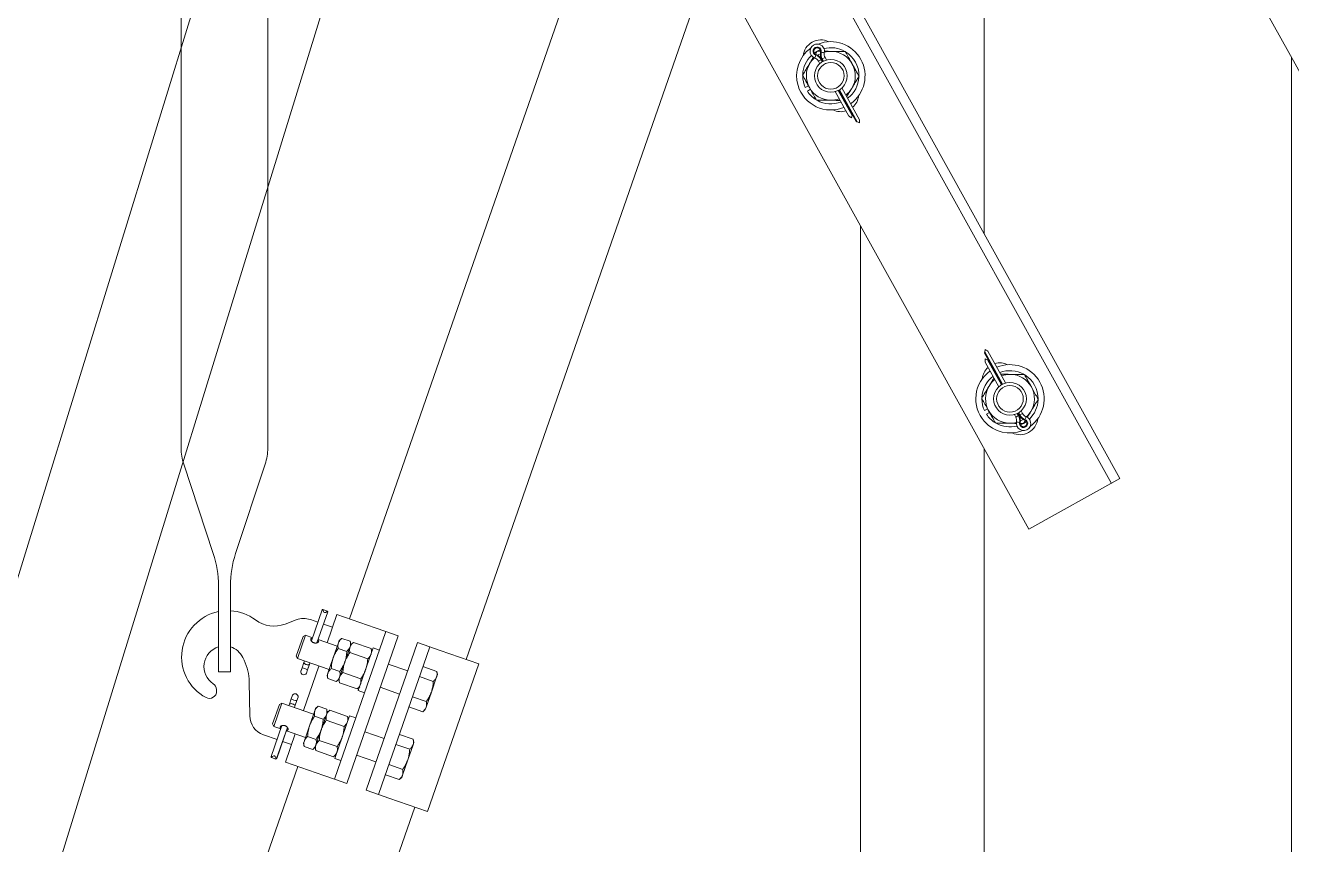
# Model space of a CAD drawing. Header units: millimetres. Extents: x -37020 to 35906, y -101 to 52234.
# Drawn here: x -281.904 to -281.287, y 320.673 to 321.073 of the extents above; entities that cross this region are included whole.
import ezdxf

# ---------------------------------------------------------------- set-up
doc = ezdxf.new("R2010")
doc.units = ezdxf.units.MM

msp = doc.modelspace()

# ---------------------------------------------------------------- linework, layer by layer
at = {"color": 251, "linetype": 'Continuous', "lineweight": 15}
for p, q in [((-281.20553, 320.90907), (-281.81155, 322.00235)), ((-281.37526, 320.84939), (-281.98127, 321.94267)), ((-281.37111, 320.8517), (-281.97712, 321.94497)), ((-281.82847, 321.94427), (-281.82847, 320.86656)), ((-281.78626, 321.94427), (-281.78626, 320.86656)), ((-281.41554, 320.82707), (-282.02155, 321.92034)), ((-281.43722, 321.76983), (-281.43722, 320.97096)), ((-281.7465, 320.78335), (-281.51108, 321.46029)), ((-281.95737, 320.6436), (-281.72734, 321.38958)), ((-281.47185, 321.38952), (-281.68955, 320.76354)), ((-281.6868, 321.31643), (-281.89975, 320.62583)), ((-281.52, 321.05912), (-281.51908, 321.05973)), ((-281.51862, 321.06006), (-281.51948, 321.05862)), ((-281.51908, 321.05973), (-281.51894, 321.05982)), ((-281.5183, 321.06017), (-281.51711, 321.06073)), ((-281.51705, 321.0588), (-281.51772, 321.05845)), ((-281.51711, 321.06073), (-281.51709, 321.06074)), ((-281.51694, 321.05964), (-281.51694, 321.05965)), ((-281.51692, 321.05964), (-281.51694, 321.05964)), ((-281.51688, 321.05963), (-281.51692, 321.05964)), ((-281.51684, 321.05962), (-281.51688, 321.05963)), ((-281.51678, 321.05961), (-281.51684, 321.05962)), ((-281.51672, 321.0596), (-281.51678, 321.05961)), ((-281.51666, 321.05959), (-281.51672, 321.0596)), ((-281.51659, 321.05957), (-281.51666, 321.05959)), ((-281.51601, 321.05945), (-281.51659, 321.05957)), ((-281.51555, 321.05936), (-281.51601, 321.05945)), ((-281.51524, 321.05929), (-281.51555, 321.05936)), ((-281.51513, 321.05927), (-281.51524, 321.05929)), ((-281.51979, 321.05669), (-281.51976, 321.05679)), ((-281.51976, 321.05679), (-281.51965, 321.05708)), ((-281.51965, 321.05708), (-281.51948, 321.05753)), ((-281.51948, 321.05753), (-281.51928, 321.05808)), ((-281.51928, 321.05808), (-281.51925, 321.05815)), ((-281.51925, 321.05815), (-281.51923, 321.05821)), ((-281.51923, 321.05821), (-281.51921, 321.05827)), ((-281.51921, 321.05827), (-281.51919, 321.05832)), ((-281.51919, 321.05832), (-281.51917, 321.05836)), ((-281.51917, 321.05836), (-281.51916, 321.05839)), ((-281.51916, 321.05841), (-281.51915, 321.05842)), ((-281.51916, 321.05839), (-281.51916, 321.05841)), ((-281.51772, 321.05845), (-281.51838, 321.05806)), ((-281.51802, 321.05517), (-281.51672, 321.05589)), ((-281.51734, 321.05394), (-281.51802, 321.05517)), ((-281.51672, 321.05589), (-281.5164, 321.05606)), ((-281.51672, 321.05589), (-281.51614, 321.05485)), ((-281.51609, 321.05624), (-281.5164, 321.05606)), ((-281.5164, 321.05606), (-281.51583, 321.05503)), ((-281.5164, 321.05606), (-281.51583, 321.05503)), ((-281.51478, 321.05696), (-281.51609, 321.05624)), ((-281.51609, 321.05624), (-281.51551, 321.0552)), ((-281.51478, 321.05696), (-281.5141, 321.05574)), ((-281.28752, 319.98283), (-281.28752, 321.05698)), ((-281.52282, 321.04308), (-281.52442, 321.04235)), ((-281.52191, 321.04144), (-281.52338, 321.04047)), ((-281.50313, 321.02831), (-281.50979, 321.04033)), ((-281.50839, 321.04087), (-281.50163, 321.02867)), ((-281.50807, 321.04104), (-281.49958, 321.02572)), ((-281.50807, 321.04103), (-281.50152, 321.02922)), ((-281.50776, 321.04122), (-281.49906, 321.02552)), ((-281.50656, 321.04212), (-281.49796, 321.02661)), ((-281.50313, 321.02831), (-281.50308, 321.02828)), ((-281.50308, 321.02828), (-281.50292, 321.02818)), ((-281.50292, 321.02818), (-281.50265, 321.02802)), ((-281.50265, 321.02802), (-281.50229, 321.0278)), ((-281.50229, 321.0278), (-281.50185, 321.02754)), ((-281.50185, 321.02754), (-281.50178, 321.02789)), ((-281.50178, 321.02789), (-281.50171, 321.02827)), ((-281.50171, 321.02827), (-281.50163, 321.02867)), ((-281.50163, 321.02867), (-281.50162, 321.02875)), ((-281.50162, 321.02875), (-281.5016, 321.02883)), ((-281.5016, 321.02883), (-281.50158, 321.02891)), ((-281.50158, 321.02891), (-281.50157, 321.02899)), ((-281.50157, 321.02899), (-281.50156, 321.02905)), ((-281.50156, 321.02905), (-281.50155, 321.02911)), ((-281.50155, 321.02911), (-281.50154, 321.02916)), ((-281.50154, 321.02916), (-281.50153, 321.02919)), ((-281.50153, 321.02921), (-281.50152, 321.02922)), ((-281.50153, 321.02919), (-281.50153, 321.02921)), ((-281.49957, 321.02572), (-281.49958, 321.02572)), ((-281.49955, 321.02571), (-281.49957, 321.02572)), ((-281.49952, 321.0257), (-281.49955, 321.02571)), ((-281.49948, 321.02568), (-281.49952, 321.0257)), ((-281.49942, 321.02566), (-281.49948, 321.02568)), ((-281.49936, 321.02564), (-281.49942, 321.02566)), ((-281.49929, 321.02561), (-281.49936, 321.02564)), ((-281.49921, 321.02558), (-281.49929, 321.02561)), ((-281.49914, 321.02555), (-281.49921, 321.02558)), ((-281.49906, 321.02552), (-281.49914, 321.02555)), ((-281.49868, 321.02538), (-281.49906, 321.02552)), ((-281.49832, 321.02524), (-281.49868, 321.02538)), ((-281.49798, 321.02511), (-281.49832, 321.02524)), ((-281.49797, 321.02562), (-281.49798, 321.02511)), ((-281.49796, 321.02635), (-281.49797, 321.02604)), ((-281.49797, 321.02604), (-281.49797, 321.02562)), ((-281.49796, 321.02661), (-281.49796, 321.02654)), ((-281.49796, 321.02654), (-281.49796, 321.02635)), ((-281.49752, 319.98283), (-281.49752, 320.97497)), ((-281.43704, 320.91294), (-281.43705, 320.91292)), ((-281.43705, 320.91292), (-281.43705, 320.91291)), ((-281.42856, 320.8976), (-281.43705, 320.91291)), ((-281.43703, 320.91302), (-281.43704, 320.91297)), ((-281.43704, 320.91297), (-281.43704, 320.91294)), ((-281.43702, 320.91308), (-281.43703, 320.91302)), ((-281.437, 320.91314), (-281.43702, 320.91308)), ((-281.43699, 320.91322), (-281.437, 320.91314)), ((-281.43697, 320.9133), (-281.43699, 320.91322)), ((-281.43696, 320.91338), (-281.43697, 320.9133)), ((-281.43694, 320.91346), (-281.43696, 320.91338)), ((-281.43686, 320.91386), (-281.43694, 320.91346)), ((-281.42824, 320.89776), (-281.43694, 320.91346)), ((-281.43679, 320.91424), (-281.43686, 320.91386)), ((-281.43672, 320.91459), (-281.43679, 320.91424)), ((-281.43628, 320.91433), (-281.43672, 320.91459)), ((-281.43592, 320.91411), (-281.43628, 320.91433)), ((-281.43566, 320.91395), (-281.43592, 320.91411)), ((-281.43549, 320.91385), (-281.43566, 320.91395)), ((-281.43544, 320.91382), (-281.43549, 320.91385)), ((-281.42684, 320.8983), (-281.43544, 320.91382)), ((-281.43674, 320.90859), (-281.43673, 320.90878)), ((-281.43674, 320.90853), (-281.43674, 320.90859)), ((-281.43674, 320.90853), (-281.43008, 320.89651)), ((-281.43673, 320.90909), (-281.43672, 320.90951)), ((-281.43673, 320.90878), (-281.43673, 320.90909)), ((-281.43672, 320.90951), (-281.43671, 320.91002)), ((-281.43671, 320.91002), (-281.43638, 320.90989)), ((-281.43638, 320.90989), (-281.43602, 320.90975)), ((-281.43602, 320.90975), (-281.43563, 320.90961)), ((-281.43563, 320.90961), (-281.43556, 320.90958)), ((-281.42887, 320.89742), (-281.43563, 320.90961)), ((-281.43556, 320.90958), (-281.43548, 320.90955)), ((-281.43548, 320.90955), (-281.43541, 320.90952)), ((-281.43541, 320.90952), (-281.43534, 320.9095)), ((-281.43534, 320.9095), (-281.43527, 320.90947)), ((-281.43527, 320.90947), (-281.43522, 320.90945)), ((-281.43522, 320.90945), (-281.43517, 320.90943)), ((-281.43517, 320.90943), (-281.43514, 320.90942)), ((-281.43514, 320.90942), (-281.43512, 320.90941)), ((-281.43512, 320.90941), (-281.43511, 320.90941)), ((-281.42856, 320.8976), (-281.43511, 320.90941)), ((-281.43556, 320.88564), (-281.43715, 320.88492)), ((-281.43465, 320.884), (-281.43611, 320.88304)), ((-281.42253, 320.8829), (-281.42185, 320.88167)), ((-281.42185, 320.88167), (-281.42055, 320.88239)), ((-281.42055, 320.88239), (-281.42112, 320.88344)), ((-281.42023, 320.88257), (-281.42081, 320.8836)), ((-281.42023, 320.88257), (-281.4208, 320.8836)), ((-281.42055, 320.88239), (-281.42023, 320.88257)), ((-281.41992, 320.88274), (-281.42049, 320.88378)), ((-281.41992, 320.88274), (-281.42023, 320.88257)), ((-281.41861, 320.88347), (-281.41992, 320.88274)), ((-281.41891, 320.88018), (-281.41959, 320.87983)), ((-281.41861, 320.88347), (-281.41929, 320.88469)), ((-281.41825, 320.88057), (-281.41891, 320.88018)), ((-281.41747, 320.88024), (-281.41748, 320.88022)), ((-281.41748, 320.88022), (-281.41748, 320.88021)), ((-281.41746, 320.88027), (-281.41747, 320.88024)), ((-281.41744, 320.88031), (-281.41746, 320.88027)), ((-281.41742, 320.88037), (-281.41744, 320.88031)), ((-281.4174, 320.88042), (-281.41742, 320.88037)), ((-281.41738, 320.88048), (-281.4174, 320.88042)), ((-281.41736, 320.88055), (-281.41738, 320.88048)), ((-281.41715, 320.8811), (-281.41736, 320.88055)), ((-281.41699, 320.88155), (-281.41715, 320.8811)), ((-281.41688, 320.88184), (-281.41699, 320.88155)), ((-281.41684, 320.88194), (-281.41688, 320.88184)), ((-281.4215, 320.87936), (-281.42139, 320.87934)), ((-281.42139, 320.87934), (-281.42109, 320.87928)), ((-281.42109, 320.87928), (-281.42062, 320.87918)), ((-281.42062, 320.87918), (-281.42004, 320.87906)), ((-281.42004, 320.87906), (-281.41998, 320.87905)), ((-281.41998, 320.87905), (-281.41991, 320.87903)), ((-281.41991, 320.87903), (-281.41985, 320.87902)), ((-281.41985, 320.87902), (-281.4198, 320.87901)), ((-281.4198, 320.87901), (-281.41975, 320.879)), ((-281.41975, 320.879), (-281.41972, 320.87899)), ((-281.41972, 320.87899), (-281.4197, 320.87899)), ((-281.4197, 320.87899), (-281.41969, 320.87899)), ((-281.41801, 320.87857), (-281.41969, 320.8786)), ((-281.41955, 320.8779), (-281.41854, 320.87835)), ((-281.41854, 320.87835), (-281.4184, 320.87842)), ((-281.41776, 320.87878), (-281.41665, 320.8795)), ((-281.41665, 320.8795), (-281.41663, 320.87951)), ((-281.43722, 320.86618), (-281.43722, 319.98283)), ((-281.82721, 320.85871), (-281.8128, 320.81517)), ((-281.78753, 320.85871), (-281.80194, 320.81517)), ((-281.37111, 320.8517), (-281.41554, 320.82707)), ((-281.81027, 320.75752), (-281.81027, 320.79946)), ((-281.80447, 320.75752), (-281.80447, 320.79946)), ((-281.76499, 320.77258), (-281.75973, 320.7877)), ((-281.76499, 320.77258), (-281.75974, 320.78768)), ((-281.75938, 320.78792), (-281.75718, 320.78715)), ((-281.77234, 320.78285), (-281.77783, 320.78076)), ((-281.76183, 320.78167), (-281.7655, 320.78295)), ((-281.7623, 320.77164), (-281.75704, 320.78677)), ((-281.75705, 320.78675), (-281.7623, 320.77164)), ((-281.7526, 320.78547), (-281.75739, 320.77168)), ((-281.73387, 320.77896), (-281.7526, 320.78547)), ((-281.7718, 320.76399), (-281.76786, 320.77532)), ((-281.76909, 320.77473), (-281.76786, 320.77532)), ((-281.76786, 320.77532), (-281.76446, 320.77414)), ((-281.75477, 320.77922), (-281.75914, 320.78074)), ((-281.72875, 320.77718), (-281.73387, 320.77896)), ((-281.72875, 320.77718), (-281.73039, 320.77245)), ((-281.72275, 320.77509), (-281.72875, 320.77718)), ((-281.72439, 320.77037), (-281.72275, 320.77509)), ((-281.7724, 320.76521), (-281.76909, 320.77473)), ((-281.76176, 320.7732), (-281.75241, 320.76995)), ((-281.75182, 320.77164), (-281.75438, 320.76428)), ((-281.73039, 320.77245), (-281.75214, 320.70993)), ((-281.74777, 320.76748), (-281.75191, 320.76892)), ((-281.75182, 320.77164), (-281.75142, 320.77278)), ((-281.75142, 320.77278), (-281.75021, 320.77383)), ((-281.74606, 320.77239), (-281.75021, 320.77383)), ((-281.74615, 320.76967), (-281.74871, 320.76231)), ((-281.74576, 320.77081), (-281.74615, 320.76967)), ((-281.72439, 320.77037), (-281.74614, 320.70784)), ((-281.74606, 320.77239), (-281.74576, 320.77081)), ((-281.74576, 320.77081), (-281.74454, 320.77186)), ((-281.74454, 320.77186), (-281.73586, 320.76884)), ((-281.74214, 320.74834), (-281.73489, 320.76919)), ((-281.73586, 320.76884), (-281.73556, 320.76726)), ((-281.73489, 320.76919), (-281.73189, 320.76814)), ((-281.7133, 320.7718), (-281.71495, 320.76708)), ((-281.70731, 320.76972), (-281.7133, 320.7718)), ((-281.70895, 320.765), (-281.70731, 320.76972)), ((-281.70219, 320.76794), (-281.70731, 320.76972)), ((-281.79837, 320.76446), (-281.79775, 320.7632)), ((-281.7718, 320.76399), (-281.7724, 320.76521)), ((-281.75635, 320.75861), (-281.7718, 320.76399)), ((-281.76864, 320.7621), (-281.76839, 320.7628)), ((-281.76863, 320.76213), (-281.7684, 320.7628)), ((-281.75694, 320.75692), (-281.75438, 320.76428)), ((-281.74625, 320.76695), (-281.73757, 320.76393)), ((-281.71495, 320.76708), (-281.73669, 320.70456)), ((-281.70895, 320.765), (-281.7307, 320.70247)), ((-281.68346, 320.76142), (-281.70219, 320.76794)), ((-281.81027, 320.75752), (-281.80447, 320.75752)), ((-281.77015, 320.75776), (-281.76956, 320.75946)), ((-281.77014, 320.7578), (-281.76956, 320.75945)), ((-281.76956, 320.75945), (-281.76863, 320.76213)), ((-281.76956, 320.75946), (-281.76864, 320.7621)), ((-281.76956, 320.75945), (-281.76956, 320.75946)), ((-281.76889, 320.73862), (-281.76133, 320.76035)), ((-281.76863, 320.76213), (-281.76864, 320.7621)), ((-281.76864, 320.7621), (-281.7686, 320.76194)), ((-281.7686, 320.76194), (-281.7685, 320.76176)), ((-281.7685, 320.76176), (-281.76835, 320.76158)), ((-281.76835, 320.76158), (-281.76814, 320.76142)), ((-281.76814, 320.76142), (-281.7679, 320.76126)), ((-281.7679, 320.76126), (-281.76763, 320.76114)), ((-281.76763, 320.76114), (-281.76734, 320.76103)), ((-281.76746, 320.75683), (-281.76687, 320.75852)), ((-281.76686, 320.75851), (-281.76744, 320.75687)), ((-281.76734, 320.76103), (-281.76704, 320.76097)), ((-281.76704, 320.76097), (-281.76676, 320.76093)), ((-281.76687, 320.75852), (-281.76595, 320.76117)), ((-281.76687, 320.75852), (-281.76686, 320.75851)), ((-281.76594, 320.76119), (-281.76686, 320.75851)), ((-281.76676, 320.76093), (-281.76649, 320.76094)), ((-281.76649, 320.76094), (-281.76627, 320.76098)), ((-281.76627, 320.76098), (-281.76608, 320.76106)), ((-281.76608, 320.76106), (-281.76595, 320.76117)), ((-281.76595, 320.76117), (-281.7657, 320.76187)), ((-281.76595, 320.76117), (-281.76594, 320.76119)), ((-281.7657, 320.76186), (-281.76594, 320.76119)), ((-281.75734, 320.75578), (-281.75694, 320.75692)), ((-281.75118, 320.75767), (-281.75533, 320.75911)), ((-281.74871, 320.76231), (-281.75127, 320.75495)), ((-281.74966, 320.75714), (-281.74098, 320.75412)), ((-281.72755, 320.7613), (-281.7181, 320.75802)), ((-281.71066, 320.76008), (-281.70391, 320.75773)), ((-281.68346, 320.76142), (-281.70849, 320.68945)), ((-281.70391, 320.75773), (-281.70361, 320.75615)), ((-281.79502, 320.73613), (-281.79526, 320.75267)), ((-281.75704, 320.7542), (-281.75734, 320.75578)), ((-281.75289, 320.75276), (-281.75704, 320.7542)), ((-281.75167, 320.75381), (-281.75289, 320.75276)), ((-281.75127, 320.75495), (-281.75167, 320.75381)), ((-281.75137, 320.75223), (-281.75167, 320.75381)), ((-281.75137, 320.75223), (-281.74269, 320.74921)), ((-281.74147, 320.75026), (-281.74269, 320.74921)), ((-281.71237, 320.75517), (-281.70562, 320.75282)), ((-281.704, 320.75501), (-281.70657, 320.74765)), ((-281.70361, 320.75615), (-281.704, 320.75501)), ((-281.8112, 320.74813), (-281.81121, 320.74883)), ((-281.77479, 320.74443), (-281.77572, 320.74176)), ((-281.77479, 320.74442), (-281.77571, 320.74178)), ((-281.7742, 320.74612), (-281.77479, 320.74442)), ((-281.77421, 320.74608), (-281.77479, 320.74443)), ((-281.77479, 320.74443), (-281.77479, 320.74442)), ((-281.77151, 320.74518), (-281.7721, 320.74349)), ((-281.77209, 320.74349), (-281.77152, 320.74514)), ((-281.73914, 320.74729), (-281.74214, 320.74834)), ((-281.72204, 320.74668), (-281.73149, 320.74997)), ((-281.71578, 320.74535), (-281.70903, 320.74301)), ((-281.70657, 320.74765), (-281.70913, 320.74029)), ((-281.78059, 320.74167), (-281.7839, 320.73216)), ((-281.77936, 320.74226), (-281.7833, 320.73093)), ((-281.77936, 320.74226), (-281.78059, 320.74167)), ((-281.76391, 320.73689), (-281.77936, 320.74226)), ((-281.77571, 320.74178), (-281.77595, 320.74108)), ((-281.77572, 320.74176), (-281.77595, 320.74108)), ((-281.77572, 320.74176), (-281.77571, 320.74178)), ((-281.77571, 320.74178), (-281.77557, 320.74188)), ((-281.77557, 320.74188), (-281.77539, 320.74196)), ((-281.77539, 320.74196), (-281.77516, 320.742)), ((-281.77516, 320.742), (-281.77489, 320.74201)), ((-281.77489, 320.74201), (-281.77461, 320.74198)), ((-281.77461, 320.74198), (-281.77431, 320.74191)), ((-281.77431, 320.74191), (-281.77402, 320.74181)), ((-281.77402, 320.74181), (-281.77375, 320.74168)), ((-281.77375, 320.74168), (-281.77351, 320.74153)), ((-281.77351, 320.74153), (-281.7733, 320.74136)), ((-281.7733, 320.74136), (-281.77315, 320.74118)), ((-281.77302, 320.74084), (-281.77326, 320.74014)), ((-281.77326, 320.74014), (-281.77302, 320.74082)), ((-281.77315, 320.74118), (-281.77305, 320.74101)), ((-281.77305, 320.74101), (-281.77302, 320.74084)), ((-281.7721, 320.74349), (-281.77302, 320.74084)), ((-281.77302, 320.74082), (-281.77209, 320.74349)), ((-281.77302, 320.74084), (-281.77302, 320.74082)), ((-281.7721, 320.74349), (-281.77209, 320.74349)), ((-281.76332, 320.73858), (-281.76588, 320.73122)), ((-281.76292, 320.73972), (-281.76332, 320.73858)), ((-281.7617, 320.74077), (-281.76292, 320.73972)), ((-281.75756, 320.73933), (-281.7617, 320.74077)), ((-281.75725, 320.73775), (-281.75756, 320.73933)), ((-281.75604, 320.7388), (-281.75725, 320.73775)), ((-281.75604, 320.7388), (-281.74736, 320.73578)), ((-281.71749, 320.74045), (-281.71074, 320.7381)), ((-281.70952, 320.73915), (-281.71074, 320.7381)), ((-281.70913, 320.74029), (-281.70952, 320.73915)), ((-281.7839, 320.73216), (-281.7833, 320.73093)), ((-281.75926, 320.73442), (-281.76341, 320.73587)), ((-281.76021, 320.72925), (-281.75765, 320.73661)), ((-281.75774, 320.7339), (-281.74906, 320.73088)), ((-281.75765, 320.73661), (-281.75725, 320.73775)), ((-281.74638, 320.73613), (-281.75364, 320.71528)), ((-281.74705, 320.7342), (-281.74736, 320.73578)), ((-281.74339, 320.73508), (-281.74638, 320.73613)), ((-281.7817, 320.72453), (-281.78831, 320.72682)), ((-281.77935, 320.7313), (-281.78461, 320.71617)), ((-281.77935, 320.7313), (-281.78461, 320.7162)), ((-281.7833, 320.73093), (-281.77989, 320.72974)), ((-281.77666, 320.73036), (-281.78192, 320.71524)), ((-281.78191, 320.71526), (-281.77666, 320.73036)), ((-281.77763, 320.7135), (-281.77283, 320.72729)), ((-281.7772, 320.72881), (-281.76785, 320.72556)), ((-281.76844, 320.72386), (-281.76588, 320.73122)), ((-281.76268, 320.72461), (-281.76683, 320.72605)), ((-281.76277, 320.72189), (-281.76021, 320.72925)), ((-281.7296, 320.72496), (-281.73904, 320.72824)), ((-281.72216, 320.72702), (-281.71541, 320.72467)), ((-281.77464, 320.72207), (-281.77901, 320.72359)), ((-281.76844, 320.72386), (-281.76883, 320.72272)), ((-281.76883, 320.72272), (-281.76853, 320.72114)), ((-281.76438, 320.7197), (-281.76853, 320.72114)), ((-281.76438, 320.7197), (-281.76317, 320.72075)), ((-281.76317, 320.72075), (-281.76277, 320.72189)), ((-281.76317, 320.72075), (-281.76287, 320.71917)), ((-281.76116, 320.72408), (-281.75248, 320.72106)), ((-281.72386, 320.72211), (-281.71711, 320.71976)), ((-281.71806, 320.71459), (-281.7155, 320.72195)), ((-281.7155, 320.72195), (-281.71511, 320.72309)), ((-281.71511, 320.72309), (-281.71541, 320.72467)), ((-281.78447, 320.71579), (-281.78227, 320.71503)), ((-281.7589, 320.70698), (-281.77763, 320.7135)), ((-281.76287, 320.71917), (-281.75418, 320.71615)), ((-281.75418, 320.71615), (-281.75297, 320.7172)), ((-281.75364, 320.71528), (-281.75064, 320.71424)), ((-281.74298, 320.71691), (-281.73354, 320.71362)), ((-281.72062, 320.70723), (-281.71806, 320.71459)), ((-282.04105, 319.93644), (-281.77153, 320.71138)), ((-281.75378, 320.7052), (-281.7589, 320.70698)), ((-281.75214, 320.70993), (-281.75378, 320.7052)), ((-281.74778, 320.70312), (-281.74614, 320.70784)), ((-281.72898, 320.70739), (-281.72224, 320.70504)), ((-281.72728, 320.7123), (-281.72053, 320.70995)), ((-281.72102, 320.70609), (-281.72062, 320.70723)), ((-281.75378, 320.7052), (-281.74778, 320.70312)), ((-281.73669, 320.70456), (-281.73834, 320.69983)), ((-281.73234, 320.69775), (-281.7307, 320.70247)), ((-281.72224, 320.70504), (-281.72102, 320.70609)), ((-281.73834, 320.69983), (-281.73234, 320.69775)), ((-281.72722, 320.69597), (-281.73234, 320.69775)), ((-281.70849, 320.68945), (-281.72722, 320.69597)), ((-281.71458, 320.69157), (-281.98409, 319.91664))]:
    msp.add_line(p, q, dxfattribs=at)
for centre, radius in [((-281.51195, 321.04803), 0.008), ((-281.51195, 321.04803), 0.0065), ((-281.42468, 320.8906), 0.008), ((-281.42468, 320.8906), 0.0065)]:
    msp.add_circle(centre, radius, dxfattribs=at)
for centre, radius, start, end in [((-281.5168, 321.05678), 0.00875, 64.27914, 173.72086), ((-281.51195, 321.04803), 0.01666, 125.98755, 196.76439), ((-281.51858, 321.05999), 0.00351, 29, 249.73363), ((-281.51858, 321.05999), 0.00203, 348.26638, 249.73363), ((-281.51858, 321.05999), 0.00167, 348.26638, 249.73363), ((-281.51195, 321.04803), 0.01666, 305.3746, 112.01245), ((-281.51185, 321.05859), 0.00521, 168.26638, 209), ((-281.51185, 321.05859), 0.00485, 168.26638, 209), ((-281.51858, 321.05999), 0.00351, 348.26638, 29), ((-281.51195, 321.04803), 0.0137, 59.93083, 104.24373), ((-281.51185, 321.05859), 0.00336, 168.26638, 209), ((-281.51195, 321.04803), 0.01191, 89, 105.29023), ((-281.51195, 321.04803), 0.01191, 29, 89), ((-281.51195, 321.04803), 0.0137, 0.02873, 58.46007), ((-281.51195, 321.04803), 0.0137, 133.75627, 177.28782), ((-281.51195, 321.04803), 0.01191, 149, 209), ((-281.51195, 321.04803), 0.01191, 132.70977, 149), ((-281.52096, 321.05354), 0.00336, 29, 69.73362), ((-281.52096, 321.05354), 0.00485, 29, 69.73362), ((-281.52096, 321.05354), 0.00521, 29, 69.73362), ((-281.51195, 321.04803), 0.01191, 329, 29), ((-281.51195, 321.04803), 0.0137, 180.48618, 204.5), ((-281.51195, 321.04803), 0.0137, 306.75885, 357.50243), ((-281.51195, 321.04803), 0.01666, 196.76439, 292.6254), ((-281.51195, 321.04803), 0.0137, 213.5, 237.86532), ((-281.51195, 321.04803), 0.01191, 209, 269), ((-281.51195, 321.04803), 0.01191, 307.93406, 329), ((-281.51195, 321.04803), 0.0137, 240.57769, 291.24115), ((-281.51195, 321.04803), 0.01191, 269, 290.06593), ((-281.5071, 321.03929), 0.00875, 311.20608, 353.72086), ((-281.5071, 321.03929), 0.00875, 244.27914, 286.79392), ((-281.42953, 320.89935), 0.00875, 131.20608, 173.72086), ((-281.42953, 320.89935), 0.00875, 64.27914, 106.79392), ((-281.42468, 320.8906), 0.01666, 305.98755, 112.6254), ((-281.42468, 320.8906), 0.01666, 125.3746, 221.23561), ((-281.42468, 320.8906), 0.0137, 126.75885, 177.42231), ((-281.42468, 320.8906), 0.01191, 127.93407, 149), ((-281.42468, 320.8906), 0.0137, 60.49757, 111.24115), ((-281.42468, 320.8906), 0.01191, 89, 110.06593), ((-281.42468, 320.8906), 0.01191, 29, 89), ((-281.42468, 320.8906), 0.0137, 359.53993, 57.97127), ((-281.42468, 320.8906), 0.01191, 149, 209), ((-281.42468, 320.8906), 0.01191, 329, 29), ((-281.42468, 320.8906), 0.0137, 180.13468, 204.5), ((-281.42468, 320.8906), 0.0137, 313.75627, 358.06917), ((-281.42468, 320.8906), 0.0137, 213.5, 237.51382), ((-281.42468, 320.8906), 0.01191, 209, 269), ((-281.41984, 320.88185), 0.00875, 244.27914, 353.72086), ((-281.42479, 320.88004), 0.00336, 348.26638, 29), ((-281.41806, 320.87865), 0.00351, 168.26638, 29), ((-281.42479, 320.88004), 0.00485, 348.26638, 29), ((-281.41568, 320.88509), 0.00521, 209, 249.73362), ((-281.42479, 320.88004), 0.00521, 348.26638, 29), ((-281.41806, 320.87865), 0.00203, 168.26638, 69.73362), ((-281.41568, 320.88509), 0.00485, 209, 249.73363), ((-281.41806, 320.87865), 0.00167, 168.26638, 69.73363), ((-281.41568, 320.88509), 0.00336, 209, 249.73363), ((-281.41806, 320.87865), 0.00351, 29, 69.73362), ((-281.42468, 320.8906), 0.01191, 312.70977, 329), ((-281.42468, 320.8906), 0.01666, 221.23561, 292.01245), ((-281.42468, 320.8906), 0.0137, 240.71218, 284.24373), ((-281.42468, 320.8906), 0.01191, 269, 285.29023), ((-281.80347, 320.86656), 0.025, 180, 198.30985), ((-281.81126, 320.86656), 0.025, 341.69015, 0), ((-281.86027, 320.79946), 0.05, 0, 18.30985), ((-281.75447, 320.79946), 0.05, 161.69015, 180), ((-281.80572, 320.76483), 0.0225, 53.00869, 86.79595), ((-281.80572, 320.76483), 0.0225, 101.64726, 241.82751), ((-281.78316, 320.79478), 0.015, 233.00869, 290.82309), ((-281.76879, 320.7735), 0.01, 70.82309, 110.82309), ((-281.80737, 320.76011), 0.01, 106.85796, 237.0741), ((-281.80737, 320.76011), 0.01, 25.82309, 73.14204), ((-281.82026, 320.75231), 0.025, 0.82309, 25.82309), ((-281.76871, 320.75755), 0.00145, 171.78544, 329.86074), ((-281.76992, 320.75773), 0.00023, 160.82309, 171.78544), ((-281.76979, 320.75444), 0.00502, 54.35883, 87.28735), ((-281.76766, 320.75694), 0.00023, 329.86074, 340.82309), ((-281.8147, 320.74878), 0.0035, 0.82309, 57.0741), ((-281.81469, 320.74808), 0.0035, 241.82751, 0.82309), ((-281.77186, 320.7485), 0.00502, 234.35883, 267.28735), ((-281.774, 320.746), 0.00023, 149.86074, 160.82309), ((-281.77294, 320.74539), 0.00145, 351.78544, 149.86074), ((-281.77173, 320.74521), 0.00023, 340.82309, 351.78544), ((-281.78502, 320.73627), 0.01, 180.82309, 250.82309)]:
    msp.add_arc(centre, radius, start, end, dxfattribs=at)
at = {"color": 251, "linetype": 'Continuous', "lineweight": 15, "extrusion": (0, 0, -1)}
for centre, major_axis, ratio, start_param, end_param in [((-281.75953, 320.78761), (0.000217, -0.000076), 0.534873, 3.141593, 3.332922), ((-281.75844, 320.7871), (0.00137, -0.00048), 0.534873, 3.332922, 3.77896), ((-281.75772, 320.78916), (0.00095, 0.00273), 0.501149, 2.208164, 4.075021), ((-281.75844, 320.7871), (0.00137, -0.00048), 0.534873, -0.637368, -0.191329), ((-281.75726, 320.78682), (0.000217, -0.000076), 0.534873, -0.191329, 0)]:
    msp.add_ellipse(centre, major_axis=major_axis, ratio=ratio, start_param=start_param, end_param=end_param, dxfattribs=at)
at = {"color": 251, "linetype": 'Continuous', "lineweight": 15}
for centre, major_axis, ratio, start_param, end_param in [((-281.78439, 320.71612), (0.000217, -0.000076), 0.534873, 3.141593, 3.332922), ((-281.78322, 320.71585), (0.00137, -0.00048), 0.534873, 3.332922, 3.77896), ((-281.78393, 320.71378), (0.00095, 0.00273), 0.501149, -0.933429, 0.933429), ((-281.78322, 320.71585), (0.00137, -0.00048), 0.534873, -0.637368, -0.191329), ((-281.78213, 320.71533), (0.000217, -0.000076), 0.534873, -0.191329, 0)]:
    msp.add_ellipse(centre, major_axis=major_axis, ratio=ratio, start_param=start_param, end_param=end_param, dxfattribs=at)
for points, knots in [([(-281.51693, 321.06003), (-281.51712, 321.06004), (-281.5177, 321.06005), (-281.51825, 321.06006), (-281.51862, 321.06006)], [0, 0, 0, 0, 0.32141, 1, 1, 1, 1]), ([(-281.51174, 321.05994), (-281.51271, 321.05996), (-281.51386, 321.05998), (-281.51495, 321.06), (-281.51511, 321.06)], [0, 0, 0, 0, 0.847161, 1, 1, 1, 1]), ([(-281.50486, 321.05982), (-281.50593, 321.05984), (-281.50811, 321.05988), (-281.51049, 321.05992), (-281.51171, 321.05994), (-281.51174, 321.05994)], [0, 0, 0, 0, 0.4845457, 0.9867486, 1, 1, 1, 1]), ([(-281.50153, 321.05381), (-281.502, 321.05465), (-281.50295, 321.05637), (-281.50405, 321.05836), (-281.50468, 321.05949), (-281.50486, 321.05982)], [0, 0, 0, 0, 0.406635, 0.827972, 1, 1, 1, 1]), ([(-281.52216, 321.05417), (-281.52224, 321.05403), (-281.52277, 321.05315), (-281.52377, 321.0515), (-281.52486, 321.04968), (-281.52549, 321.04862), (-281.5257, 321.04827)], [0, 0, 0, 0, 0.066921, 0.435837, 0.815266, 1, 1, 1, 1]), ([(-281.52042, 321.05707), (-281.52055, 321.05685), (-281.52111, 321.05591), (-281.5217, 321.05493), (-281.52216, 321.05417)], [0, 0, 0, 0, 0.2287917, 1, 1, 1, 1]), ([(-281.4982, 321.04779), (-281.49871, 321.04873), (-281.49977, 321.05063), (-281.50092, 321.05271), (-281.50152, 321.05378), (-281.50153, 321.05381)], [0, 0, 0, 0, 0.484547, 0.986748, 1, 1, 1, 1]), ([(-281.5257, 321.04827), (-281.52518, 321.04734), (-281.52413, 321.04543), (-281.52297, 321.04335), (-281.52238, 321.04228), (-281.52237, 321.04226)], [0, 0, 0, 0, 0.4845457, 0.9867481, 1, 1, 1, 1]), ([(-281.4982, 321.04779), (-281.4985, 321.04729), (-281.49921, 321.04611), (-281.50039, 321.04414), (-281.50128, 321.04265), (-281.50174, 321.0419)], [0, 0, 0, 0, 0.265444, 0.628072, 1, 1, 1, 1]), ([(-281.52237, 321.04226), (-281.5219, 321.04141), (-281.52095, 321.0397), (-281.51985, 321.0377), (-281.51922, 321.03657), (-281.51903, 321.03624)], [0, 0, 0, 0, 0.406636, 0.827972, 1, 1, 1, 1]), ([(-281.50174, 321.0419), (-281.50182, 321.04176), (-281.50235, 321.04088), (-281.50318, 321.03949), (-281.5039, 321.0383), (-281.50418, 321.03783)], [0, 0, 0, 0, 0.098345, 0.64049, 1, 1, 1, 1]), ([(-281.51903, 321.03624), (-281.51796, 321.03622), (-281.51579, 321.03618), (-281.51341, 321.03614), (-281.51219, 321.03612), (-281.51216, 321.03612)], [0, 0, 0, 0, 0.484546, 0.986748, 1, 1, 1, 1]), ([(-281.51216, 321.03612), (-281.51119, 321.0361), (-281.50957, 321.03608), (-281.50803, 321.03605), (-281.50742, 321.03604)], [0, 0, 0, 0, 0.597277, 1, 1, 1, 1]), ([(-281.43489, 320.89674), (-281.4344, 320.89756), (-281.43356, 320.89895), (-281.43277, 320.90027), (-281.43245, 320.9008)], [0, 0, 0, 0, 0.597277, 1, 1, 1, 1]), ([(-281.42448, 320.90251), (-281.42463, 320.90251), (-281.42567, 320.90253), (-281.42728, 320.90256), (-281.42867, 320.90258), (-281.42922, 320.90259)], [0, 0, 0, 0, 0.098345, 0.64049, 1, 1, 1, 1]), ([(-281.4176, 320.90239), (-281.41818, 320.9024), (-281.41956, 320.90243), (-281.42185, 320.90247), (-281.42359, 320.9025), (-281.42448, 320.90251)], [0, 0, 0, 0, 0.265444, 0.628072, 1, 1, 1, 1]), ([(-281.4176, 320.90239), (-281.41708, 320.90146), (-281.41602, 320.89955), (-281.41487, 320.89747), (-281.41428, 320.8964), (-281.41426, 320.89638)], [0, 0, 0, 0, 0.484547, 0.986748, 1, 1, 1, 1]), ([(-281.43844, 320.89084), (-281.43789, 320.89176), (-281.43676, 320.89362), (-281.43554, 320.89566), (-281.43491, 320.89671), (-281.43489, 320.89674)], [0, 0, 0, 0, 0.484546, 0.986748, 1, 1, 1, 1]), ([(-281.41426, 320.89638), (-281.4138, 320.89553), (-281.41285, 320.89382), (-281.41174, 320.89182), (-281.41111, 320.89069), (-281.41093, 320.89036)], [0, 0, 0, 0, 0.406635, 0.827972, 1, 1, 1, 1]), ([(-281.4351, 320.88482), (-281.43557, 320.88567), (-281.43652, 320.88738), (-281.43763, 320.88938), (-281.43825, 320.89051), (-281.43844, 320.89084)], [0, 0, 0, 0, 0.406636, 0.827972, 1, 1, 1, 1]), ([(-281.41093, 320.89036), (-281.41148, 320.88944), (-281.4126, 320.88758), (-281.41383, 320.88554), (-281.41446, 320.88449), (-281.41447, 320.88446)], [0, 0, 0, 0, 0.4845457, 0.9867486, 1, 1, 1, 1]), ([(-281.43177, 320.87881), (-281.43229, 320.87975), (-281.43334, 320.88165), (-281.4345, 320.88373), (-281.43509, 320.8848), (-281.4351, 320.88482)], [0, 0, 0, 0, 0.4845457, 0.9867481, 1, 1, 1, 1]), ([(-281.41715, 320.88002), (-281.41724, 320.87986), (-281.41754, 320.87936), (-281.41782, 320.87889), (-281.41801, 320.87857)], [0, 0, 0, 0, 0.32141, 1, 1, 1, 1]), ([(-281.41447, 320.88446), (-281.41497, 320.88363), (-281.41556, 320.88265), (-281.41612, 320.88172), (-281.41621, 320.88157)], [0, 0, 0, 0, 0.847161, 1, 1, 1, 1]), ([(-281.42489, 320.87869), (-281.42505, 320.87869), (-281.42608, 320.87871), (-281.42801, 320.87874), (-281.43013, 320.87878), (-281.43136, 320.8788), (-281.43177, 320.87881)], [0, 0, 0, 0, 0.066921, 0.435837, 0.815266, 1, 1, 1, 1]), ([(-281.4215, 320.87863), (-281.42176, 320.87863), (-281.42286, 320.87865), (-281.42401, 320.87867), (-281.42489, 320.87869)], [0, 0, 0, 0, 0.2287917, 1, 1, 1, 1]), ([(-281.76454, 320.7739), (-281.76455, 320.7739), (-281.76464, 320.77391), (-281.76479, 320.7739), (-281.76499, 320.77385), (-281.76513, 320.77377), (-281.76524, 320.77364), (-281.76529, 320.77348), (-281.7653, 320.7733), (-281.76526, 320.77309), (-281.76517, 320.77287), (-281.76504, 320.77264), (-281.76487, 320.77241), (-281.76465, 320.77218), (-281.76439, 320.77197), (-281.7641, 320.7718), (-281.76379, 320.77167), (-281.76347, 320.77159), (-281.76316, 320.77154), (-281.76285, 320.77154), (-281.76255, 320.77158), (-281.76226, 320.77165), (-281.762, 320.77175), (-281.76179, 320.77188), (-281.76162, 320.77202), (-281.7615, 320.77218), (-281.76145, 320.77233), (-281.76146, 320.77249), (-281.76151, 320.77264), (-281.76163, 320.77279), (-281.76174, 320.77289), (-281.76182, 320.77295), (-281.76184, 320.77296)], [0, 0, 0, 0, 0.003682, 0.039936, 0.076077, 0.113337, 0.148204, 0.184166, 0.217713, 0.25221, 0.286234, 0.321161, 0.356766, 0.393373, 0.429418, 0.466605, 0.501023, 0.536512, 0.56981, 0.604018, 0.638396, 0.673681, 0.709667, 0.746706, 0.782399, 0.81923, 0.85327, 0.888331, 0.92188, 0.956338, 0.991139, 1, 1, 1, 1]), ([(-281.75438, 320.76428), (-281.75434, 320.7644), (-281.75416, 320.76489), (-281.7538, 320.76575), (-281.75324, 320.76684), (-281.75262, 320.7679), (-281.75215, 320.76858), (-281.75191, 320.76892)], [0, 0, 0, 0, 0.0700556, 0.2998126, 0.5308313, 0.7650256, 1, 1, 1, 1]), ([(-281.75182, 320.77164), (-281.75189, 320.77141), (-281.75204, 320.77088), (-281.75208, 320.76997), (-281.75197, 320.76927), (-281.75191, 320.76892)], [0, 0, 0, 0, 0.268407, 0.632373, 1, 1, 1, 1]), ([(-281.75021, 320.77383), (-281.7503, 320.77375), (-281.75049, 320.77358), (-281.75091, 320.77316), (-281.75131, 320.77267), (-281.75164, 320.7721), (-281.75176, 320.7718), (-281.75182, 320.77164)], [0, 0, 0, 0, 0.12856, 0.257217, 0.62628, 0.813145, 1, 1, 1, 1]), ([(-281.74615, 320.76967), (-281.74624, 320.76945), (-281.74646, 320.76894), (-281.74699, 320.7682), (-281.74751, 320.76772), (-281.74777, 320.76748)], [0, 0, 0, 0, 0.268407, 0.632373, 1, 1, 1, 1]), ([(-281.74615, 320.76967), (-281.74617, 320.76961), (-281.74626, 320.76936), (-281.74635, 320.7689), (-281.74639, 320.76828), (-281.74636, 320.76762), (-281.74629, 320.76718), (-281.74625, 320.76695)], [0, 0, 0, 0, 0.070056, 0.299813, 0.530831, 0.765026, 1, 1, 1, 1]), ([(-281.74606, 320.77239), (-281.74602, 320.77214), (-281.74592, 320.77155), (-281.74592, 320.7708), (-281.74601, 320.77014), (-281.74611, 320.76983), (-281.74615, 320.76967)], [0, 0, 0, 0, 0.257198, 0.62627, 0.81314, 1, 1, 1, 1]), ([(-281.74454, 320.77186), (-281.74472, 320.7717), (-281.74507, 320.77138), (-281.74552, 320.77085), (-281.7459, 320.77029), (-281.74607, 320.76988), (-281.74615, 320.76967)], [0, 0, 0, 0, 0.247269, 0.495363, 0.746874, 1, 1, 1, 1]), ([(-281.73586, 320.76884), (-281.73582, 320.76861), (-281.73574, 320.76813), (-281.73571, 320.76744), (-281.73577, 320.76676), (-281.73589, 320.76634), (-281.73595, 320.76612)], [0, 0, 0, 0, 0.247269, 0.495363, 0.746874, 1, 1, 1, 1]), ([(-281.75533, 320.75911), (-281.7553, 320.75954), (-281.75524, 320.76041), (-281.75506, 320.76171), (-281.75479, 320.76301), (-281.75452, 320.76386), (-281.75438, 320.76428)], [0, 0, 0, 0, 0.247269, 0.495363, 0.746874, 1, 1, 1, 1]), ([(-281.74871, 320.76231), (-281.74867, 320.76243), (-281.7485, 320.76293), (-281.74826, 320.76383), (-281.74801, 320.76502), (-281.74785, 320.76625), (-281.74779, 320.76707), (-281.74777, 320.76748)], [0, 0, 0, 0, 0.0700556, 0.2998126, 0.5308313, 0.7650256, 1, 1, 1, 1]), ([(-281.74625, 320.76695), (-281.74649, 320.76659), (-281.74699, 320.76588), (-281.74765, 320.76474), (-281.74824, 320.76356), (-281.74856, 320.76273), (-281.74871, 320.76231)], [0, 0, 0, 0, 0.247269, 0.495363, 0.746874, 1, 1, 1, 1]), ([(-281.73757, 320.76393), (-281.73759, 320.7635), (-281.73765, 320.76263), (-281.73784, 320.76133), (-281.73811, 320.76003), (-281.73838, 320.75919), (-281.73851, 320.75876)], [0, 0, 0, 0, 0.247269, 0.495363, 0.746874, 1, 1, 1, 1]), ([(-281.73595, 320.76612), (-281.73597, 320.76607), (-281.73609, 320.76575), (-281.73631, 320.76534), (-281.73663, 320.76489), (-281.73701, 320.76445), (-281.73734, 320.76414), (-281.73757, 320.76393)], [0, 0, 0, 0, 0.070059, 0.376588, 0.530821, 0.683101, 1, 1, 1, 1]), ([(-281.75704, 320.7542), (-281.75708, 320.75444), (-281.75715, 320.75491), (-281.75718, 320.7556), (-281.75713, 320.75628), (-281.757, 320.7567), (-281.75694, 320.75692)], [0, 0, 0, 0, 0.247269, 0.495363, 0.746874, 1, 1, 1, 1]), ([(-281.75694, 320.75692), (-281.75692, 320.75698), (-281.75683, 320.75722), (-281.75662, 320.75764), (-281.75626, 320.75816), (-281.75583, 320.75865), (-281.7555, 320.75896), (-281.75533, 320.75911)], [0, 0, 0, 0, 0.070056, 0.299813, 0.530831, 0.765026, 1, 1, 1, 1]), ([(-281.75127, 320.75495), (-281.75125, 320.75501), (-281.75117, 320.75526), (-281.75108, 320.75572), (-281.75103, 320.75634), (-281.75107, 320.75699), (-281.75114, 320.75744), (-281.75118, 320.75767)], [0, 0, 0, 0, 0.070056, 0.300425, 0.53083, 0.765392, 1, 1, 1, 1]), ([(-281.74966, 320.75714), (-281.74985, 320.75697), (-281.75029, 320.75656), (-281.75076, 320.75598), (-281.7511, 320.75541), (-281.75121, 320.7551), (-281.75127, 320.75495)], [0, 0, 0, 0, 0.257198, 0.62627, 0.81314, 1, 1, 1, 1]), ([(-281.75118, 320.75767), (-281.75093, 320.75802), (-281.75044, 320.75874), (-281.74978, 320.75988), (-281.74918, 320.76106), (-281.74887, 320.76189), (-281.74871, 320.76231)], [0, 0, 0, 0, 0.247711, 0.495365, 0.747705, 1, 1, 1, 1]), ([(-281.74871, 320.76231), (-281.74875, 320.76219), (-281.74892, 320.76169), (-281.74917, 320.76079), (-281.74941, 320.75959), (-281.74958, 320.75837), (-281.74963, 320.75755), (-281.74966, 320.75714)], [0, 0, 0, 0, 0.070056, 0.299813, 0.530831, 0.765026, 1, 1, 1, 1]), ([(-281.73851, 320.75876), (-281.73855, 320.75865), (-281.73873, 320.75815), (-281.73909, 320.75729), (-281.73965, 320.7562), (-281.74028, 320.75514), (-281.74075, 320.75446), (-281.74098, 320.75412)], [0, 0, 0, 0, 0.070056, 0.299813, 0.530831, 0.765026, 1, 1, 1, 1]), ([(-281.704, 320.75501), (-281.70399, 320.75507), (-281.7039, 320.75532), (-281.70381, 320.75578), (-281.70376, 320.75641), (-281.7038, 320.75706), (-281.70387, 320.75751), (-281.70391, 320.75773)], [0, 0, 0, 0, 0.070056, 0.300425, 0.53083, 0.765392, 1, 1, 1, 1]), ([(-281.75289, 320.75276), (-281.75271, 320.75292), (-281.75235, 320.75324), (-281.7519, 320.75377), (-281.75152, 320.75433), (-281.75136, 320.75474), (-281.75127, 320.75495)], [0, 0, 0, 0, 0.247269, 0.495363, 0.746874, 1, 1, 1, 1]), ([(-281.75127, 320.75495), (-281.75134, 320.75472), (-281.75149, 320.75419), (-281.75153, 320.75327), (-281.75142, 320.75258), (-281.75137, 320.75223)], [0, 0, 0, 0, 0.268407, 0.632373, 1, 1, 1, 1]), ([(-281.74107, 320.7514), (-281.74116, 320.75118), (-281.74137, 320.75067), (-281.74191, 320.74993), (-281.74243, 320.74945), (-281.74269, 320.74921)], [0, 0, 0, 0, 0.268407, 0.632373, 1, 1, 1, 1]), ([(-281.74098, 320.75412), (-281.74094, 320.75387), (-281.74084, 320.75328), (-281.74084, 320.75253), (-281.74093, 320.75187), (-281.74103, 320.75156), (-281.74107, 320.7514)], [0, 0, 0, 0, 0.257198, 0.62627, 0.81314, 1, 1, 1, 1]), ([(-281.70657, 320.74765), (-281.70646, 320.74798), (-281.70624, 320.74865), (-281.706, 320.74968), (-281.70581, 320.75073), (-281.70569, 320.75178), (-281.70564, 320.75248), (-281.70562, 320.75282)], [0, 0, 0, 0, 0.199457, 0.398929, 0.601454, 0.804007, 1, 1, 1, 1]), ([(-281.70562, 320.75282), (-281.70544, 320.75298), (-281.70508, 320.7533), (-281.70463, 320.75383), (-281.70426, 320.75439), (-281.70409, 320.75481), (-281.704, 320.75501)], [0, 0, 0, 0, 0.2477112, 0.4953655, 0.7477053, 1, 1, 1, 1]), ([(-281.70903, 320.74301), (-281.70865, 320.74357), (-281.70807, 320.74442), (-281.70742, 320.74563), (-281.70696, 320.7466), (-281.7067, 320.74729), (-281.70657, 320.74765)], [0, 0, 0, 0, 0.387945, 0.583937, 0.779906, 1, 1, 1, 1]), ([(-281.76332, 320.73858), (-281.76334, 320.73853), (-281.76342, 320.73828), (-281.76352, 320.73782), (-281.76356, 320.73719), (-281.76353, 320.73654), (-281.76345, 320.73609), (-281.76341, 320.73587)], [0, 0, 0, 0, 0.070056, 0.299813, 0.530831, 0.765026, 1, 1, 1, 1]), ([(-281.7617, 320.74077), (-281.76188, 320.74061), (-281.76224, 320.74029), (-281.76269, 320.73977), (-281.76307, 320.7392), (-281.76323, 320.73879), (-281.76332, 320.73858)], [0, 0, 0, 0, 0.247269, 0.495363, 0.746874, 1, 1, 1, 1]), ([(-281.75756, 320.73933), (-281.75752, 320.7391), (-281.75744, 320.73862), (-281.75741, 320.73793), (-281.75746, 320.73725), (-281.75759, 320.73683), (-281.75765, 320.73661)], [0, 0, 0, 0, 0.247269, 0.495363, 0.746874, 1, 1, 1, 1]), ([(-281.75765, 320.73661), (-281.75756, 320.73683), (-281.75735, 320.73735), (-281.75681, 320.73808), (-281.7563, 320.73856), (-281.75604, 320.7388)], [0, 0, 0, 0, 0.268407, 0.632373, 1, 1, 1, 1]), ([(-281.71074, 320.7381), (-281.71056, 320.73826), (-281.71021, 320.73858), (-281.70975, 320.73911), (-281.70938, 320.73967), (-281.70921, 320.74008), (-281.70913, 320.74029)], [0, 0, 0, 0, 0.247711, 0.495365, 0.747705, 1, 1, 1, 1]), ([(-281.70913, 320.74029), (-281.70911, 320.74035), (-281.70902, 320.7406), (-281.70893, 320.74106), (-281.70889, 320.74169), (-281.70892, 320.74234), (-281.70899, 320.74278), (-281.70903, 320.74301)], [0, 0, 0, 0, 0.070056, 0.300425, 0.53083, 0.765392, 1, 1, 1, 1]), ([(-281.76341, 320.73587), (-281.76366, 320.73551), (-281.76415, 320.73479), (-281.76481, 320.73365), (-281.76541, 320.73247), (-281.76572, 320.73164), (-281.76588, 320.73122)], [0, 0, 0, 0, 0.247269, 0.495363, 0.746874, 1, 1, 1, 1]), ([(-281.75926, 320.73442), (-281.75929, 320.73399), (-281.75935, 320.73312), (-281.75954, 320.73182), (-281.75981, 320.73052), (-281.76008, 320.72967), (-281.76021, 320.72925)], [0, 0, 0, 0, 0.247711, 0.495365, 0.747705, 1, 1, 1, 1]), ([(-281.76021, 320.72925), (-281.76017, 320.72937), (-281.75999, 320.72986), (-281.75963, 320.73073), (-281.75907, 320.73181), (-281.75845, 320.73288), (-281.75798, 320.73355), (-281.75774, 320.7339)], [0, 0, 0, 0, 0.070056, 0.299813, 0.530831, 0.765026, 1, 1, 1, 1]), ([(-281.75765, 320.73661), (-281.75767, 320.73656), (-281.75776, 320.73631), (-281.75797, 320.73589), (-281.75833, 320.73537), (-281.75876, 320.73488), (-281.75909, 320.73458), (-281.75926, 320.73442)], [0, 0, 0, 0, 0.070056, 0.300425, 0.53083, 0.765392, 1, 1, 1, 1]), ([(-281.75774, 320.7339), (-281.75779, 320.73414), (-281.75789, 320.73474), (-281.75789, 320.73549), (-281.7578, 320.73614), (-281.7577, 320.73646), (-281.75765, 320.73661)], [0, 0, 0, 0, 0.257198, 0.62627, 0.81314, 1, 1, 1, 1]), ([(-281.74906, 320.73088), (-281.74888, 320.73104), (-281.74843, 320.73145), (-281.74796, 320.73203), (-281.74763, 320.73261), (-281.74751, 320.73291), (-281.74745, 320.73307)], [0, 0, 0, 0, 0.257198, 0.62627, 0.81314, 1, 1, 1, 1]), ([(-281.74745, 320.73307), (-281.74738, 320.73329), (-281.74723, 320.73383), (-281.74719, 320.73474), (-281.7473, 320.73543), (-281.74736, 320.73578)], [0, 0, 0, 0, 0.268407, 0.632373, 1, 1, 1, 1]), ([(-281.77981, 320.72998), (-281.77982, 320.72998), (-281.7799, 320.73004), (-281.78001, 320.73014), (-281.78014, 320.7303), (-281.7802, 320.73046), (-281.7802, 320.73062), (-281.78014, 320.73077), (-281.78003, 320.73092), (-281.77988, 320.73106), (-281.77967, 320.73118), (-281.77943, 320.73128), (-281.77914, 320.73136), (-281.77883, 320.7314), (-281.7785, 320.7314), (-281.77817, 320.73135), (-281.77784, 320.73126), (-281.77754, 320.73113), (-281.77727, 320.73097), (-281.77702, 320.73078), (-281.77681, 320.73057), (-281.77663, 320.73034), (-281.77649, 320.7301), (-281.7764, 320.72986), (-281.77636, 320.72964), (-281.77636, 320.72945), (-281.77642, 320.72929), (-281.77652, 320.72918), (-281.77666, 320.72909), (-281.77684, 320.72905), (-281.77699, 320.72903), (-281.77709, 320.72904), (-281.77711, 320.72904)], [0, 0, 0, 0, 0.003682, 0.039936, 0.076077, 0.113337, 0.148204, 0.184166, 0.217713, 0.25221, 0.286234, 0.321161, 0.356766, 0.393373, 0.429418, 0.466605, 0.501023, 0.536512, 0.56981, 0.604018, 0.638396, 0.673681, 0.709667, 0.746706, 0.782399, 0.81923, 0.85327, 0.888331, 0.92188, 0.956338, 0.991139, 1, 1, 1, 1]), ([(-281.76844, 320.72386), (-281.76835, 320.72408), (-281.76814, 320.72459), (-281.7676, 320.72533), (-281.76708, 320.72581), (-281.76683, 320.72605)], [0, 0, 0, 0, 0.268407, 0.632373, 1, 1, 1, 1]), ([(-281.76588, 320.73122), (-281.76592, 320.73111), (-281.76609, 320.73061), (-281.76634, 320.72971), (-281.76658, 320.72851), (-281.76674, 320.72729), (-281.7668, 320.72646), (-281.76683, 320.72605)], [0, 0, 0, 0, 0.0700556, 0.2998126, 0.5308313, 0.7650256, 1, 1, 1, 1]), ([(-281.76021, 320.72925), (-281.76025, 320.72914), (-281.76043, 320.72864), (-281.76079, 320.72778), (-281.76135, 320.72669), (-281.76198, 320.72563), (-281.76244, 320.72495), (-281.76268, 320.72461)], [0, 0, 0, 0, 0.0700556, 0.2998126, 0.5308313, 0.7650256, 1, 1, 1, 1]), ([(-281.76116, 320.72408), (-281.76113, 320.72451), (-281.76107, 320.72538), (-281.76089, 320.72668), (-281.76062, 320.72798), (-281.76035, 320.72883), (-281.76021, 320.72925)], [0, 0, 0, 0, 0.247269, 0.495363, 0.746874, 1, 1, 1, 1]), ([(-281.75248, 320.72106), (-281.75223, 320.72142), (-281.75174, 320.72214), (-281.75107, 320.72327), (-281.75048, 320.72446), (-281.75017, 320.72529), (-281.75001, 320.7257)], [0, 0, 0, 0, 0.247269, 0.495363, 0.746874, 1, 1, 1, 1]), ([(-281.75001, 320.7257), (-281.74997, 320.72582), (-281.7498, 320.72632), (-281.74955, 320.72722), (-281.74931, 320.72842), (-281.74915, 320.72964), (-281.74909, 320.73046), (-281.74906, 320.73088)], [0, 0, 0, 0, 0.070056, 0.299813, 0.530831, 0.765026, 1, 1, 1, 1]), ([(-281.76853, 320.72114), (-281.76855, 320.72127), (-281.7686, 320.72151), (-281.76867, 320.7221), (-281.76868, 320.72273), (-281.76858, 320.72339), (-281.76849, 320.7237), (-281.76844, 320.72386)], [0, 0, 0, 0, 0.12856, 0.257217, 0.62628, 0.813145, 1, 1, 1, 1]), ([(-281.76438, 320.7197), (-281.7642, 320.71987), (-281.76375, 320.72027), (-281.76328, 320.72086), (-281.76295, 320.72143), (-281.76283, 320.72174), (-281.76277, 320.72189)], [0, 0, 0, 0, 0.257198, 0.62627, 0.81314, 1, 1, 1, 1]), ([(-281.76287, 320.71917), (-281.76291, 320.71941), (-281.76298, 320.71988), (-281.76301, 320.72057), (-281.76296, 320.72125), (-281.76283, 320.72168), (-281.76277, 320.72189)], [0, 0, 0, 0, 0.247269, 0.495363, 0.746874, 1, 1, 1, 1]), ([(-281.76277, 320.72189), (-281.76271, 320.72212), (-281.76255, 320.72265), (-281.76252, 320.72356), (-281.76262, 320.72426), (-281.76268, 320.72461)], [0, 0, 0, 0, 0.268407, 0.632373, 1, 1, 1, 1]), ([(-281.76277, 320.72189), (-281.76275, 320.72195), (-281.76266, 320.7222), (-281.76245, 320.72262), (-281.76209, 320.72313), (-281.76166, 320.72362), (-281.76133, 320.72393), (-281.76116, 320.72408)], [0, 0, 0, 0, 0.070056, 0.299813, 0.530831, 0.765026, 1, 1, 1, 1]), ([(-281.75257, 320.71834), (-281.75255, 320.7184), (-281.75245, 320.71872), (-281.75236, 320.71918), (-281.75234, 320.71974), (-281.75235, 320.72031), (-281.75243, 320.72076), (-281.75248, 320.72106)], [0, 0, 0, 0, 0.070059, 0.376588, 0.530821, 0.683101, 1, 1, 1, 1]), ([(-281.71711, 320.71976), (-281.71717, 320.71908), (-281.71724, 320.71806), (-281.71748, 320.71671), (-281.71772, 320.71566), (-281.71794, 320.71496), (-281.71806, 320.71459)], [0, 0, 0, 0, 0.387945, 0.583937, 0.779906, 1, 1, 1, 1]), ([(-281.7155, 320.72195), (-281.71552, 320.7219), (-281.71561, 320.72165), (-281.71582, 320.72123), (-281.71618, 320.72071), (-281.71661, 320.72022), (-281.71695, 320.71992), (-281.71711, 320.71976)], [0, 0, 0, 0, 0.070056, 0.300425, 0.53083, 0.765392, 1, 1, 1, 1]), ([(-281.71541, 320.72467), (-281.71537, 320.72444), (-281.71529, 320.72396), (-281.71526, 320.72327), (-281.71531, 320.72259), (-281.71544, 320.72217), (-281.7155, 320.72195)], [0, 0, 0, 0, 0.247711, 0.495365, 0.747705, 1, 1, 1, 1]), ([(-281.75418, 320.71615), (-281.75401, 320.71631), (-281.75365, 320.71663), (-281.7532, 320.71716), (-281.75282, 320.71772), (-281.75265, 320.71814), (-281.75257, 320.71834)], [0, 0, 0, 0, 0.247269, 0.495363, 0.746874, 1, 1, 1, 1]), ([(-281.71806, 320.71459), (-281.71818, 320.71426), (-281.71843, 320.71361), (-281.71888, 320.71265), (-281.71938, 320.71171), (-281.71993, 320.71081), (-281.72033, 320.71023), (-281.72053, 320.70995)], [0, 0, 0, 0, 0.199457, 0.398929, 0.601454, 0.804007, 1, 1, 1, 1]), ([(-281.72062, 320.70723), (-281.72064, 320.70717), (-281.72073, 320.70693), (-281.72094, 320.7065), (-281.7213, 320.70599), (-281.72173, 320.7055), (-281.72207, 320.70519), (-281.72224, 320.70504)], [0, 0, 0, 0, 0.070056, 0.300425, 0.53083, 0.765392, 1, 1, 1, 1]), ([(-281.72053, 320.70995), (-281.72049, 320.70971), (-281.72041, 320.70924), (-281.72038, 320.70855), (-281.72044, 320.70787), (-281.72056, 320.70744), (-281.72062, 320.70723)], [0, 0, 0, 0, 0.2477112, 0.4953655, 0.7477053, 1, 1, 1, 1])]:
    msp.add_open_spline(points, degree=3, knots=knots, dxfattribs=at)

doc.saveas('drawing.dxf')
